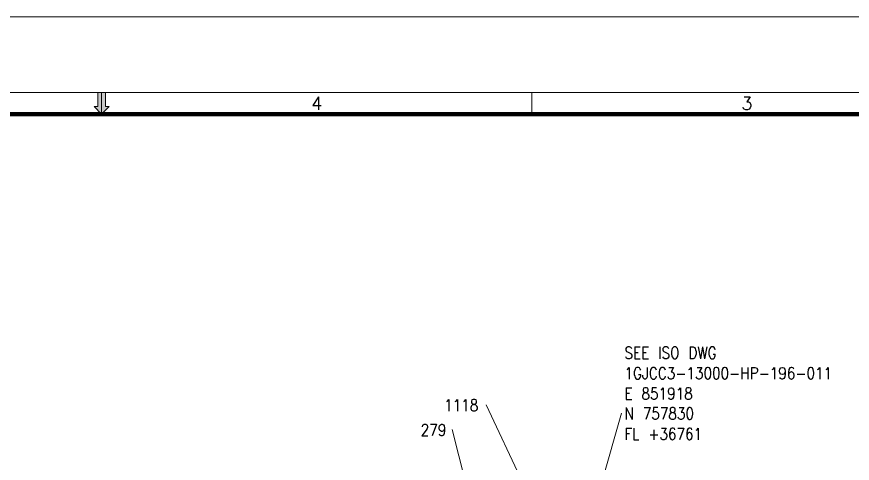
# Model space of a CAD drawing. Extents: x 0 to 841, y 0 to 594.
# Drawn here: x 400.9 to 593.7, y 491 to 594 of the extents above; entities that cross this region are included whole.
import ezdxf
from ezdxf.enums import TextEntityAlignment as Align

# ---------------------------------------------------------------- set-up
doc = ezdxf.new("R2010")
doc.units = 0
doc.header["$MEASUREMENT"] = 0
doc.layers.add('3', color=7, linetype='Continuous', lineweight=9)
doc.layers.add('T-TEXT1', color=7, linetype='Continuous', lineweight=9)
doc.styles.add('ROMANS', font='ROMANS')
doc.styles.add('TXT', font='txt.shx')

msp = doc.modelspace()

# ---------------------------------------------------------------- linework, layer by layer
at = {"layer": '3', "color": 2, "linetype": 'Continuous', "lineweight": 0}
for p, q in [((520.2375, 480.9375), (509.1875, 504.475)), ((534.15, 480.6875), (540.3875, 502.525)), ((507.6375, 473.7875), (501.3875, 498.75))]:
    msp.add_line(p, q, dxfattribs=at)
at = {"layer": 'T-TEXT1', "color": 7, "linetype": 'Continuous', "lineweight": 0}
for p, q in [((419.6375, 576.4875), (419.6375, 573.25)), ((420.5, 571.525), (420.5, 576.4875)), ((421.3625, 576.4875), (421.3625, 573.25)), ((519.7375, 571.525), (519.7375, 576.4875)), ((418.775, 573.25), (420.5, 571.525)), ((418.775, 573.25), (419.6375, 573.25)), ((422.225, 573.25), (420.5, 571.525)), ((421.3625, 573.25), (422.225, 573.25))]:
    msp.add_line(p, q, dxfattribs=at)
msp.add_lwpolyline([(0, 0), (841, 0), (841, 594), (0, 594), (0, 0)], dxfattribs=at)
msp.add_lwpolyline([(18.6125, 576.4875), (822.3875, 576.4875), (822.3875, 17.5125), (18.6125, 17.5125)], close=True, dxfattribs=at)
at = {"layer": 'T-TEXT1', "color": 7, "linetype": 'Continuous', "lineweight": 0, "const_width": 0.9911}
msp.add_lwpolyline([(23.575, 571.525), (817.425, 571.525), (817.425, 22.475), (23.575, 22.475), (23.575, 571.525)], dxfattribs=at)
at = {"layer": 'T-TEXT1', "color": 7, "linetype": 'Continuous', "lineweight": 0}
for points in [[(419.6375, 576.4875), (419.6375, 573.25), (421.3625, 576.4875), (421.3625, 573.25)], [(418.775, 573.25), (420.5, 571.525), (422.225, 573.25)]]:
    msp.add_solid(points, dxfattribs=at)

# ---------------------------------------------------------------- texts
at = {"layer": '3', "color": 2, "linetype": 'Continuous', "lineweight": 0, "style": 'TXT', "width": 0.851861}
for s, p in [('SEE ISO DWG', (541.1, 515.1)), ('1GJCC3-13000-HP-196-011', (541.1, 510.4)), ('E 851918', (541.1, 505.7)), ('1118', (499.5, 503)), ('N 757830', (541.1, 501.1)), ('279', (494.1, 497.3)), ('FL +36761', (541.1, 496.4))]:
    msp.add_text(s, height=2.7, dxfattribs=at).set_placement(p)
at = {"layer": 'T-TEXT1', "color": 7, "linetype": 'Continuous', "lineweight": 0, "style": 'ROMANS'}
for s, p in [('4', (470.1125, 574.0125)), ('3', (569.35, 574.0125))]:
    msp.add_text(s, height=2.9732, dxfattribs=at).set_placement(p, align=Align.MIDDLE)

doc.saveas('drawing.dxf')
